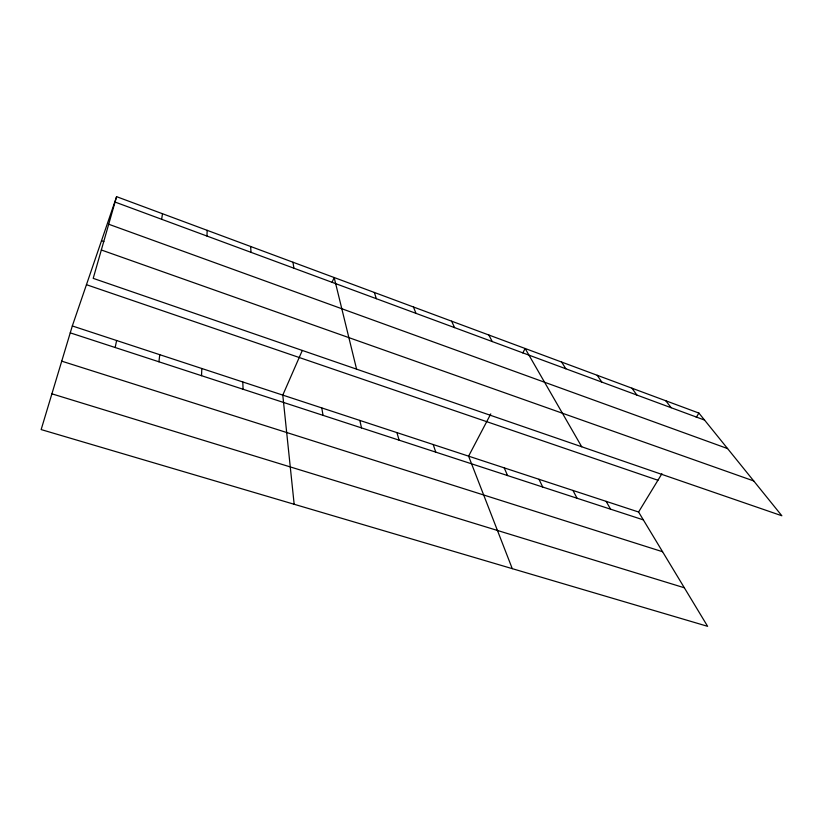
<?xml version="1.0" encoding="UTF-8"?>
<svg xmlns="http://www.w3.org/2000/svg" width="823" height="823" viewBox="0 0 823 823"><rect width="100%" height="100%" fill="white"/><g stroke="black" fill="none" stroke-linecap="round" stroke-linejoin="round"><path stroke-width="1.23" d="M201.532 375.7L201.82 368.509M206.943 236.047L207.17 230.337M158.921 361.791L159.765 354.692M161.637 219.288L162.501 213.733M115.169 347.512L116.619 340.516M116.599 196.676L93.205 278.359L781.85 515.764L698.902 413.074L116.599 196.676L72.321 325.959L41.15 429.575L707.615 626.324L638.586 512.009L72.321 325.959M302.298 350.454L282.783 395.112L294.161 504.262M332.111 282.238L334.169 277.536L356.585 369.157M490.786 413.897L468.596 456.158L512.266 568.652M522.811 352.933L525.136 348.499L581.717 446.766M638.586 512.009L661.908 473.739M696.258 417.405L698.902 413.074M51.9 393.826L684.325 587.766M61.725 361.163L662.566 551.729M70.243 332.852L643.329 519.869M86.446 284.696L657.947 480.251M101.332 249.986L753.745 480.961M101.496 240.769L103.883 241.623M108.708 224.237L727.594 448.586M115.055 202.057L704.56 420.08M665.817 400.78L671.146 407.724M631.93 388.178L636.909 395.061M597.21 375.278L601.819 382.088M561.615 362.058L565.854 368.776M606.15 501.351L610.573 509.18M572.962 490.446L577.057 498.234M488.831 335.002L492.236 341.555M538.993 479.284L542.727 487.041M451.621 321.176L454.584 327.636M504.221 467.865L507.575 475.571M413.465 307L415.965 313.347M433.196 444.523L435.768 452.136M374.331 292.453L376.348 298.698M396.943 432.62L399.104 440.171M359.816 420.419L361.534 427.909M321.772 407.92L323.028 415.348M292.957 262.218L293.904 268.205M250.634 246.489L251.015 252.342M242.806 381.975L243.063 389.248"/></g></svg>
